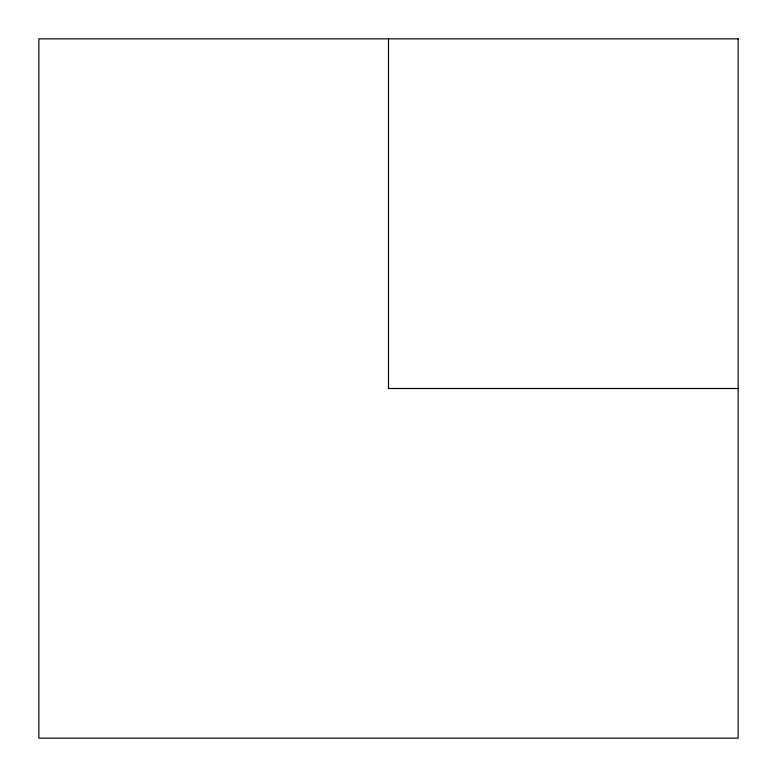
<?xml version="1.0" encoding="UTF-8"?>
<svg xmlns="http://www.w3.org/2000/svg" width="777" height="777" viewBox="0 0 777 777"><rect width="100%" height="100%" fill="white"/><g stroke="black" fill="none" stroke-linecap="round" stroke-linejoin="round"><path stroke-width="1.17" d="M738.15 388.5L388.5 388.5L388.5 38.85M738.15 38.85L38.85 38.85L38.85 738.15L738.15 738.15L738.15 38.85"/></g></svg>
